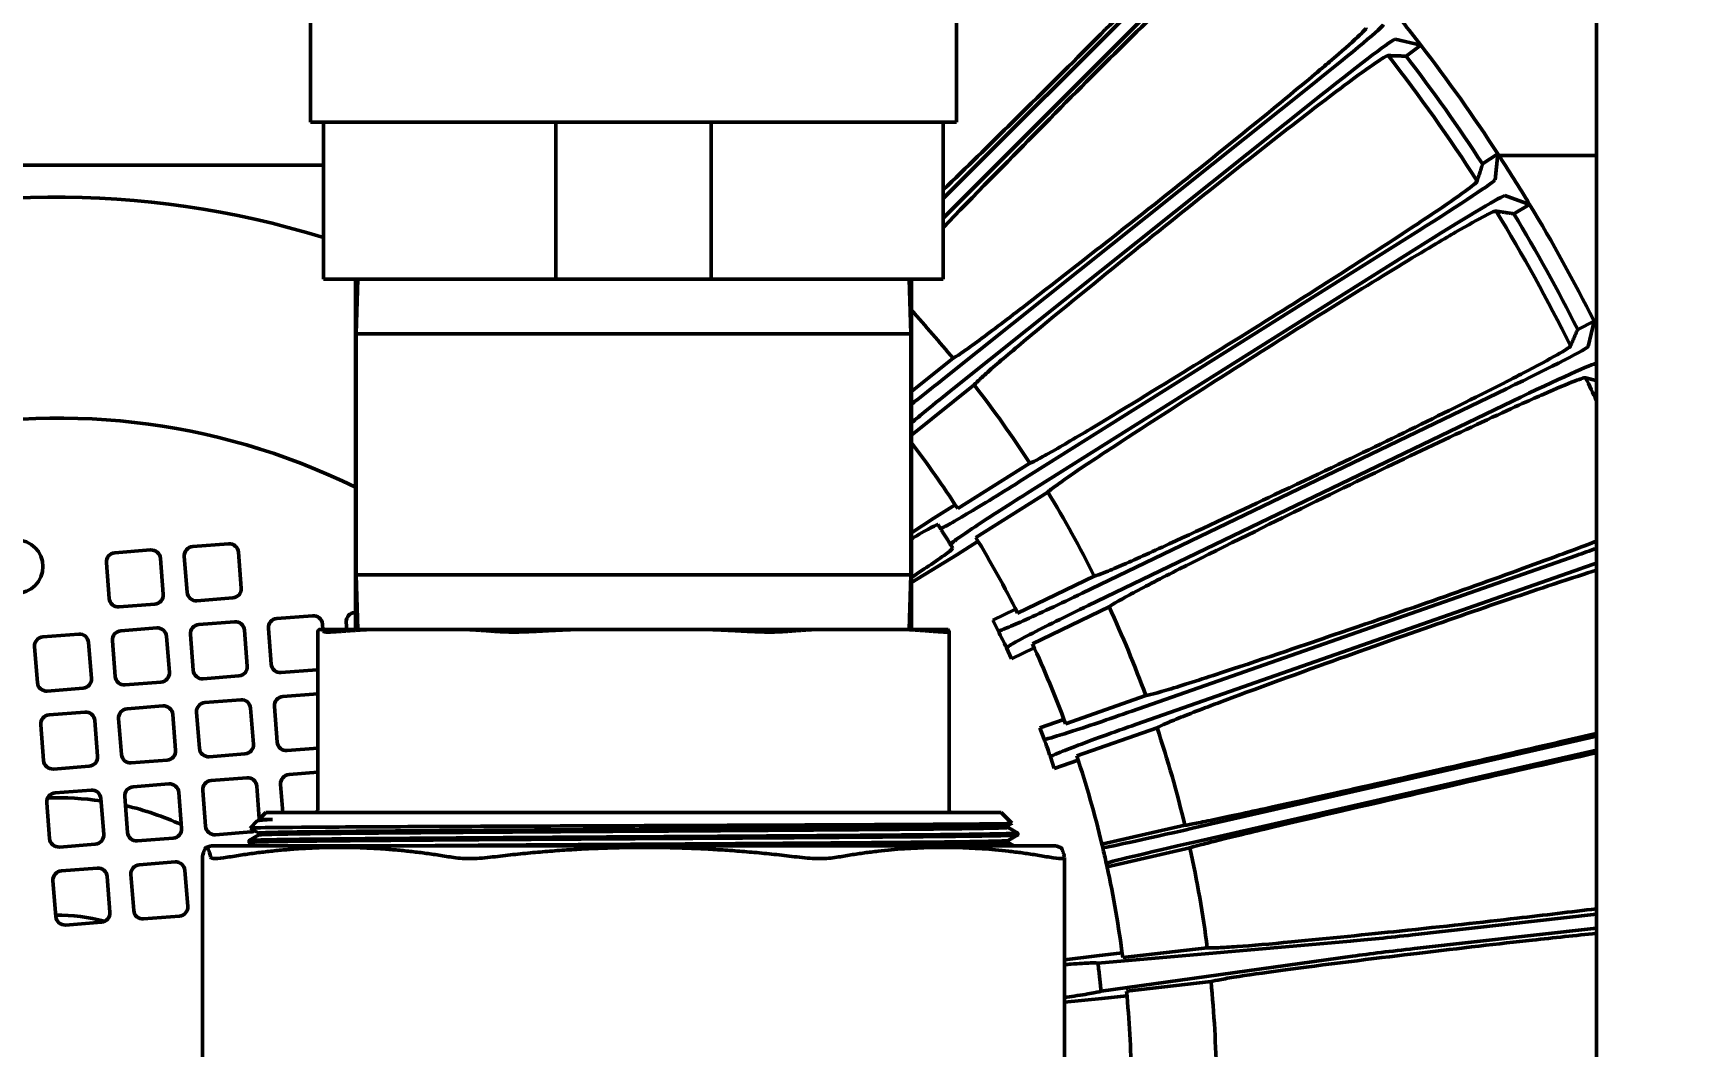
# Model space of a CAD drawing. Header units: inches. Extents: x 11 to 1621, y 11 to 1332.
# Drawn here: x 1087.29 to 1094.4, y 310.09 to 314.42 of the extents above; entities that cross this region are included whole.
import ezdxf

# ---------------------------------------------------------------- set-up
doc = ezdxf.new("R2010")
doc.units = ezdxf.units.IN
doc.header["$LTSCALE"] = 48
doc.header["$MEASUREMENT"] = 0
doc.layers.add('Dimension (ANSI)', color=7, linetype='Continuous', lineweight=25)
doc.layers.add('Visible (ANSI)', color=7, linetype='Continuous', lineweight=50)
doc.styles.add('Dimension Text', font='tahoma.ttf')
doc.dimstyles.new('ELC FT', dxfattribs={"dimscale": 48, "dimtxt": 0.12, "dimasz": 0.098425, "dimexe": 0.05, "dimexo": 0.1, "dimgap": 0.031496, "dimtad": 1, "dimdec": 5, "dimzin": 3, "dimdsep": 46, "dimlunit": 4, "dimtxsty": 'Dimension Text', "dimcen": 0.09, "dimdle": 0.5, "dimclrd": 5, "dimclre": 5, "dimclrt": 256, "dimadec": 1, "dimazin": 3, "dimtfac": 0.833333, "dimtofl": 0, "dimtmove": 0, "dimatfit": 3, "dimfxl": 0, "dimfrac": 2, "dimtolj": 1, "dimtzin": 0, "dimlwd": 25, "dimlwe": 25, "dimarcsym": 0})

# ---------------------------------------------------------------- blocks, each defined once
blk = doc.blocks.new('*D32')
at = {"layer": 'Defpoints', "color": 0, "linetype": 'Continuous', "transparency": 16777216}
for p in [(1009.1438, 460.8893), (1167.9445, 460.8893), (1018.5453, 291.4511)]:
    blk.add_point(p, dxfattribs=at)
at = {"layer": 'Dimension (ANSI)', "color": 5, "linetype": 'Continuous', "lineweight": 25, "transparency": 16777216}
for p, q in [((1163.1445, 460.8893), (1006.7438, 460.8893)), ((1009.1438, 296.1755), (1009.1438, 456.1649)), ((1013.7453, 291.4511), (1006.7438, 291.4511))]:
    blk.add_line(p, q, dxfattribs=at)
at = {"layer": 'Dimension (ANSI)', "color": 5, "linetype": 'Continuous', "transparency": 16777216}
for points in [[(1008.3564, 456.1649), (1009.9312, 456.1649), (1009.1438, 460.8893)], [(1008.3564, 296.1755), (1009.9312, 296.1755), (1009.1438, 291.4511)]]:
    blk.add_solid(points, dxfattribs=at)
at = {"layer": 'Dimension (ANSI)', "linetype": 'Continuous', "lineweight": 25, "transparency": 16777216, "insert": (1003.9957, 376.1702), "char_height": 5.76, "attachment_point": 5, "rotation": 90, "style": 'Dimension Text'}
blk.add_mtext('\\A1;14\'-1 7/16"', dxfattribs=at)
blk = doc.blocks.new('*D51')
at = {"layer": 'Defpoints', "color": 0, "linetype": 'Continuous', "transparency": 16777216}
for p in [(1146.447, 546.4511), (994.5453, 291.4511), (1018.5453, 291.4511)]:
    blk.add_point(p, dxfattribs=at)
at = {"layer": 'Dimension (ANSI)', "color": 5, "linetype": 'Continuous', "lineweight": 25, "transparency": 16777216}
for p, q in [((1141.647, 546.4511), (992.1453, 546.4511)), ((994.5453, 541.7267), (994.5453, 296.1755)), ((1013.7453, 291.4511), (992.1453, 291.4511))]:
    blk.add_line(p, q, dxfattribs=at)
at = {"layer": 'Dimension (ANSI)', "color": 5, "linetype": 'Continuous', "transparency": 16777216}
for points in [[(993.7579, 541.7267), (995.3327, 541.7267), (994.5453, 546.4511)], [(993.7579, 296.1755), (995.3327, 296.1755), (994.5453, 291.4511)]]:
    blk.add_solid(points, dxfattribs=at)
at = {"layer": 'Dimension (ANSI)', "linetype": 'Continuous', "lineweight": 25, "transparency": 16777216, "insert": (990.0336, 418.9511), "char_height": 5.76, "attachment_point": 5, "rotation": 90, "style": 'Dimension Text'}
blk.add_mtext('\\A1;21\'-3"', dxfattribs=at)

msp = doc.modelspace()

# ---------------------------------------------------------------- linework, layer by layer
at = {"layer": 'Visible (ANSI)'}
for p, q in [((1093.976979, 303.316653), (1093.976979, 335.716301)), ((1088.471769, 314.043904), (1088.471769, 317.356355)), ((1091.237189, 314.043904), (1091.237189, 317.356355)), ((1091.181157, 313.717399), (1092.24709, 314.783332)), ((1092.288848, 314.741573), (1091.181157, 313.633883)), ((1093.225126, 314.374227), (1093.116118, 314.399656)), ((1093.225126, 314.374227), (1093.162236, 314.326841)), ((1091.188515, 312.951509), (1092.765024, 314.208733)), ((1092.801844, 314.162562), (1091.225335, 312.905337)), ((1091.237189, 314.043904), (1088.471769, 314.043904)), ((1088.527802, 314.043904), (1088.527802, 313.373521)), ((1089.521979, 313.373521), (1089.521979, 314.043904)), ((1090.186979, 314.043904), (1090.186979, 313.373521)), ((1091.181157, 313.373521), (1091.181157, 314.043904)), ((1093.489457, 313.865667), (1093.554956, 313.909377)), ((1093.542954, 313.798087), (1093.554956, 313.909377)), ((1093.559537, 313.902351), (1093.976979, 313.902351)), ((1088.527802, 313.861077), (1085.451239, 313.861077)), ((1093.691105, 313.692695), (1093.58563, 313.730169)), ((1093.691105, 313.692695), (1093.623305, 313.652648)), ((1091.508005, 312.506951), (1093.215366, 313.579756)), ((1093.246786, 313.529753), (1091.539425, 312.456947)), ((1089.521979, 313.373521), (1088.527802, 313.373521)), ((1088.664479, 313.373521), (1088.664479, 311.873521)), ((1088.674281, 313.373521), (1088.666979, 313.139021)), ((1090.186979, 313.373521), (1089.521979, 313.373521)), ((1091.181157, 313.373521), (1090.186979, 313.373521)), ((1091.034678, 313.373521), (1091.041979, 313.139021)), ((1091.044479, 313.373521), (1091.044479, 311.873521)), ((1093.896833, 313.157737), (1093.966814, 313.193839)), ((1093.942428, 313.084593), (1093.966814, 313.193839)), ((1091.041979, 313.139021), (1088.666979, 313.139021)), ((1088.666979, 313.139021), (1088.666979, 312.108021)), ((1091.041979, 313.139021), (1091.041979, 312.108021)), ((1091.22279, 313.034178), (1091.044479, 312.891981)), ((1091.044479, 312.705774), (1091.313559, 312.920357)), ((1091.775713, 312.029416), (1093.592454, 312.904313)), ((1093.618077, 312.851106), (1091.801336, 311.976209)), ((1091.551321, 312.585263), (1091.242931, 312.391489)), ((1091.140374, 312.350041), (1091.232277, 312.407787)), ((1091.320386, 312.26822), (1091.628776, 312.461995)), ((1091.044479, 312.288162), (1091.140374, 312.350041)), ((1091.15812, 312.322868), (1091.168767, 312.306565)), ((1087.787395, 312.214381), (1087.634325, 312.202334)), ((1087.931779, 312.186253), (1087.943826, 312.033183)), ((1088.121009, 312.240637), (1087.967939, 312.22859)), ((1088.175393, 312.051407), (1088.163347, 312.204477)), ((1091.238544, 312.193803), (1091.044479, 312.075102)), ((1091.211694, 312.238248), (1091.221763, 312.221581)), ((1091.330448, 312.25155), (1091.238544, 312.193803)), ((1091.98827, 311.524911), (1093.891545, 312.190896)), ((1087.598165, 312.159997), (1087.610212, 312.006927)), ((1087.841779, 312.025151), (1087.829733, 312.178221)), ((1093.91105, 312.135154), (1092.007774, 311.469169)), ((1091.041979, 312.108021), (1088.666979, 312.108021)), ((1088.674281, 311.873521), (1088.666979, 312.108021)), ((1091.034678, 311.873521), (1091.041979, 312.108021)), ((1091.827524, 312.102386), (1091.499377, 311.944359)), ((1087.65255, 311.970767), (1087.80562, 311.982814)), ((1087.986164, 311.997023), (1088.139234, 312.00907)), ((1091.562543, 311.813194), (1091.89069, 311.971221)), ((1088.147265, 311.907023), (1087.994195, 311.894976)), ((1088.480879, 311.933279), (1088.327809, 311.921232)), ((1088.625263, 311.905151), (1088.627753, 311.873521)), ((1088.664479, 311.947729), (1088.661423, 311.947488)), ((1091.392824, 311.914655), (1091.490615, 311.961748)), ((1091.392824, 311.914655), (1091.416171, 311.868274)), ((1087.480037, 311.854511), (1087.326967, 311.842464)), ((1087.813651, 311.880767), (1087.660581, 311.86872)), ((1087.868035, 311.691537), (1087.855989, 311.844607)), ((1087.958035, 311.852639), (1087.970082, 311.699569)), ((1088.201649, 311.717793), (1088.189603, 311.870863)), ((1088.291649, 311.878895), (1088.303696, 311.725825)), ((1088.50285, 311.865368), (1088.50285, 311.10149)), ((1088.507246, 311.873521), (1088.523318, 311.873521)), ((1088.525074, 311.873521), (1088.523217, 311.897119)), ((1088.714031, 311.873521), (1088.523318, 311.873521)), ((1088.714031, 311.873521), (1089.151526, 311.873521)), ((1089.588876, 311.873521), (1089.151526, 311.873521)), ((1089.588876, 311.873521), (1090.191515, 311.873521)), ((1090.619308, 311.873521), (1090.191515, 311.873521)), ((1090.619308, 311.873521), (1091.034073, 311.873521)), ((1091.201713, 311.873521), (1091.034073, 311.873521)), ((1091.206109, 311.865368), (1091.206109, 311.10149)), ((1087.290807, 311.800127), (1087.302854, 311.647057)), ((1087.534421, 311.665281), (1087.522374, 311.818351)), ((1087.624421, 311.826383), (1087.636468, 311.673313)), ((1091.451179, 311.795579), (1091.472885, 311.748408)), ((1091.570675, 311.795501), (1091.472885, 311.748408)), ((1088.346034, 311.689665), (1088.499104, 311.701712)), ((1087.345192, 311.610897), (1087.498262, 311.622944)), ((1087.678806, 311.637153), (1087.831876, 311.6492)), ((1088.01242, 311.663409), (1088.16549, 311.675456)), ((1087.839907, 311.547153), (1087.686837, 311.535106)), ((1088.173521, 311.573409), (1088.020451, 311.561362)), ((1088.317905, 311.545281), (1088.329952, 311.392211)), ((1088.50285, 311.599328), (1088.354065, 311.587618)), ((1092.047925, 311.591621), (1091.704148, 311.471328)), ((1087.506293, 311.520897), (1087.353223, 311.50885)), ((1087.560677, 311.331667), (1087.54863, 311.484737)), ((1087.650677, 311.492769), (1087.662724, 311.339699)), ((1087.894291, 311.357923), (1087.882245, 311.510993)), ((1087.984291, 311.519025), (1087.996338, 311.365955)), ((1088.227905, 311.384179), (1088.215859, 311.537249)), ((1091.59494, 311.453741), (1091.697388, 311.489589)), ((1087.317063, 311.466513), (1087.32911, 311.313443)), ((1091.59494, 311.453741), (1091.612947, 311.405037)), ((1091.752231, 311.333915), (1092.096008, 311.454208)), ((1092.248592, 311.023878), (1093.976979, 311.418372)), ((1088.038676, 311.329795), (1088.191746, 311.341842)), ((1088.37229, 311.356051), (1088.50285, 311.366326)), ((1093.976979, 311.357798), (1092.261733, 310.966304)), ((1087.371448, 311.277283), (1087.524518, 311.28933)), ((1087.705062, 311.303539), (1087.858132, 311.315586)), ((1088.50285, 311.263647), (1088.380321, 311.254004)), ((1091.639595, 311.32888), (1091.655883, 311.279575)), ((1091.758332, 311.315423), (1091.655883, 311.279575)), ((1087.866163, 311.213539), (1087.713093, 311.201492)), ((1088.199777, 311.239795), (1088.046707, 311.227748)), ((1088.25308, 311.064309), (1088.242115, 311.203635)), ((1088.344161, 311.211667), (1088.353619, 311.09149)), ((1087.343319, 311.132899), (1087.355366, 310.979829)), ((1087.532549, 311.187283), (1087.379479, 311.175236)), ((1087.586933, 310.998053), (1087.574886, 311.151123)), ((1087.676933, 311.159155), (1087.68898, 311.006085)), ((1087.920547, 311.024309), (1087.908501, 311.177379)), ((1088.010547, 311.185411), (1088.022594, 311.032341)), ((1088.244299, 311.055528), (1088.21351, 311.024739)), ((1088.244628, 311.055769), (1088.250814, 311.059341)), ((1088.280261, 311.09149), (1088.250726, 311.061955)), ((1088.30939, 311.061955), (1088.250726, 311.061955)), ((1088.250726, 311.061955), (1088.250726, 311.05929)), ((1088.280261, 311.09149), (1091.428698, 311.09149)), ((1091.428698, 311.09149), (1091.475167, 311.045021)), ((1087.731318, 310.969925), (1087.884388, 310.981972)), ((1088.064932, 310.996181), (1088.218002, 311.008228)), ((1088.209253, 310.97136), (1088.250814, 310.995357)), ((1088.250726, 311.003201), (1088.213534, 311.024675)), ((1088.250726, 311.003252), (1088.250726, 310.995306)), ((1091.475143, 311.044956), (1091.458143, 311.035141)), ((1091.499705, 310.995154), (1091.458143, 310.971157)), ((1091.458233, 311.035193), (1091.458233, 311.027247)), ((1091.458233, 311.027298), (1091.499706, 311.003352)), ((1091.499792, 311.003252), (1091.499792, 310.995254)), ((1092.215283, 311.036467), (1091.860201, 310.955422)), ((1087.397704, 310.943669), (1087.550774, 310.955716)), ((1088.046354, 310.949302), (1088.025704, 310.941786)), ((1091.662604, 310.949302), (1088.046354, 310.949302)), ((1088.209167, 310.97126), (1088.209167, 310.963262)), ((1088.233258, 310.949302), (1088.209254, 310.963161)), ((1091.458233, 310.971209), (1091.458233, 310.963262)), ((1091.458233, 310.963313), (1091.4825, 310.949302)), ((1091.662604, 310.949302), (1091.683255, 310.941786)), ((1091.86018, 310.955417), (1091.863619, 310.941063)), ((1091.882102, 310.859464), (1092.237185, 310.94051)), ((1087.558805, 310.853669), (1087.405735, 310.841622)), ((1087.892419, 310.879925), (1087.739349, 310.867878)), ((1087.946803, 310.690695), (1087.934757, 310.843765)), ((1088.009259, 310.898937), (1088.009259, 310.004354)), ((1091.6997, 310.898937), (1091.6997, 310.004354)), ((1091.878952, 310.873884), (1091.882082, 310.85946)), ((1087.369575, 310.799284), (1087.381622, 310.646214)), ((1087.613189, 310.664439), (1087.601142, 310.817509)), ((1087.703189, 310.82554), (1087.715236, 310.67247)), ((1087.42396, 310.610055), (1087.57703, 310.622102)), ((1087.757574, 310.636311), (1087.910644, 310.648358)), ((1093.189366, 310.56782), (1093.976979, 310.656563)), ((1093.976979, 310.597134), (1093.197728, 310.509334)), ((1091.6997, 310.461407), (1091.838663, 310.478762)), ((1091.838663, 310.478762), (1091.94652, 310.490915)), ((1091.84286, 310.446594), (1092.923677, 310.540766)), ((1092.310973, 310.512387), (1091.949047, 310.471608)), ((1092.93285, 310.476608), (1091.856265, 310.327608)), ((1091.965348, 310.32694), (1092.327273, 310.36772)), ((1091.859323, 310.295402), (1091.6997, 310.279363)), ((1091.96718, 310.307555), (1091.859323, 310.295402))]:
    msp.add_line(p, q, dxfattribs=at)
msp.add_circle((1087.212447, 312.143462), 0.114173, dxfattribs=at)
for centre, radius, start, end in [((1087.390215, 309.884699), 7.362205, 37.5755962, 39.567261), ((1087.390215, 309.884699), 7.224409, 32.7459005, 37.9683852), ((1087.390215, 309.884699), 7.283465, 33.132437, 37.5818488), ((1087.390215, 309.884699), 7.362205, 33.1386895, 37.5755962), ((1087.390215, 309.884699), 7.362205, 31.1470247, 33.1386895), ((1087.390215, 309.884699), 3.838583, 72.7611425, 284.857357), ((1087.390215, 309.884699), 7.362205, 26.7101181, 31.1470247), ((1087.390215, 309.884699), 7.224409, 26.3173291, 31.5398138), ((1087.390215, 309.884699), 7.283465, 26.7038655, 31.1532773), ((1087.390215, 309.884699), 4.96063, 39.4122066, 42.5528976), ((1087.390215, 309.884699), 7.362205, 26.5335663, 26.7101181), ((1087.390215, 309.884699), 4.96063, 32.9836352, 37.7306505), ((1087.390215, 309.884699), 7.224409, 24.2534361, 25.1112424), ((1087.390215, 309.884699), 2.893701, 63.8732732, 296.1267268), ((1087.390215, 309.884699), 4.596457, 33.0502546, 37.3430738), ((1087.390215, 309.884699), 4.96063, 26.5550637, 31.3020791), ((1087.390215, 309.884699), 4.596457, 26.6216832, 31.2354596), ((1087.637414, 312.163086), 0.03937, 94.5, 184.5), ((1087.790484, 312.175133), 0.03937, 4.5, 94.5), ((1087.971028, 312.189342), 0.03937, 94.5, 184.5), ((1088.124098, 312.201389), 0.03937, 4.5, 94.5), ((1088.136145, 312.048319), 0.03937, 274.5, 4.5), ((1087.649461, 312.010016), 0.03937, 184.5, 274.5), ((1087.802531, 312.022063), 0.03937, 274.5, 4.5), ((1087.983075, 312.036272), 0.03937, 184.5, 274.5), ((1087.390215, 309.884699), 4.96063, 20.1264923, 24.8735077), ((1088.150354, 311.867774), 0.03937, 4.5, 94.5), ((1088.330898, 311.881984), 0.03937, 94.5, 184.5), ((1088.483968, 311.89403), 0.03937, 4.5, 94.5), ((1088.664512, 311.90824), 0.03937, 94.5, 184.5), ((1087.330056, 311.803216), 0.03937, 94.5, 184.5), ((1087.483126, 311.815262), 0.03937, 4.5, 94.5), ((1087.66367, 311.829472), 0.03937, 94.5, 184.5), ((1087.81674, 311.841518), 0.03937, 4.5, 94.5), ((1087.997284, 311.855728), 0.03937, 94.5, 184.5), ((1087.390215, 309.884699), 4.596457, 20.1931118, 24.8068882), ((1087.828787, 311.688448), 0.03937, 274.5, 4.5), ((1088.009331, 311.702658), 0.03937, 184.5, 274.5), ((1088.162401, 311.714704), 0.03937, 274.5, 4.5), ((1088.342945, 311.728914), 0.03937, 184.5, 274.5), ((1088.496015, 311.74096), 0.03937, 274.5, 279.998209), ((1087.342103, 311.650146), 0.03937, 184.5, 274.5), ((1087.495173, 311.662192), 0.03937, 274.5, 4.5), ((1087.675717, 311.676402), 0.03937, 184.5, 274.5), ((1087.842996, 311.507904), 0.03937, 4.5, 94.5), ((1088.02354, 311.522114), 0.03937, 94.5, 184.5), ((1088.17661, 311.53416), 0.03937, 4.5, 94.5), ((1088.357154, 311.54837), 0.03937, 94.5, 184.5), ((1087.356312, 311.469602), 0.03937, 94.5, 184.5), ((1087.509382, 311.481648), 0.03937, 4.5, 94.5), ((1087.689926, 311.495858), 0.03937, 94.5, 184.5), ((1087.390215, 309.884699), 4.96063, 13.4255627, 18.4449363), ((1087.521429, 311.328578), 0.03937, 274.5, 4.5), ((1087.701973, 311.342788), 0.03937, 184.5, 274.5), ((1087.855043, 311.354834), 0.03937, 274.5, 4.5), ((1088.035587, 311.369044), 0.03937, 184.5, 274.5), ((1088.188657, 311.38109), 0.03937, 274.5, 4.5), ((1088.369201, 311.3953), 0.03937, 184.5, 274.5), ((1087.390215, 309.884699), 4.596457, 13.4706021, 18.3783168), ((1087.368359, 311.316532), 0.03937, 184.5, 274.5), ((1087.716182, 311.162243), 0.03937, 94.5, 184.5), ((1087.869252, 311.17429), 0.03937, 4.5, 94.5), ((1088.049796, 311.188499), 0.03937, 94.5, 184.5), ((1088.202866, 311.200546), 0.03937, 4.5, 94.5), ((1088.38341, 311.214755), 0.03937, 94.5, 184.5), ((1087.382568, 311.135987), 0.03937, 94.5, 184.5), ((1087.390215, 309.884699), 1.269685, 81.5996651, 91.9330004), ((1087.535638, 311.148034), 0.03937, 4.5, 94.5), ((1087.390215, 309.884699), 1.269685, 65.3681053, 76.8094477), ((1088.49285, 311.10149), 0.01, 270, 0), ((1091.216109, 311.10149), 0.01, 180, 270), ((1087.394615, 310.982917), 0.03937, 184.5, 274.5), ((1087.547685, 310.994964), 0.03937, 274.5, 4.5), ((1087.728229, 311.009173), 0.03937, 184.5, 274.5), ((1087.881299, 311.02122), 0.03937, 274.5, 4.5), ((1088.061843, 311.035429), 0.03937, 184.5, 274.5), ((1088.214913, 311.047476), 0.03937, 274.5, 298.7287173), ((1087.766424, 309.970566), 4.210573, 13.5268234, 13.6473653), ((1087.390215, 309.884699), 4.96063, 7.2693495, 12.288723), ((1087.408824, 310.802373), 0.03937, 94.5, 184.5), ((1087.561894, 310.81442), 0.03937, 4.5, 94.5), ((1087.742438, 310.828629), 0.03937, 94.5, 184.5), ((1087.895508, 310.840676), 0.03937, 4.5, 94.5), ((1087.766424, 309.970566), 4.210573, 12.0669141, 12.1874623), ((1087.390215, 309.884699), 4.596457, 7.3359689, 12.2436835), ((1087.390215, 309.884699), 0.767717, 74.8568394, 90.6774463), ((1087.420871, 310.649303), 0.03937, 184.5, 274.5), ((1087.573941, 310.66135), 0.03937, 274.5, 4.5), ((1087.754485, 310.675559), 0.03937, 184.5, 274.5), ((1087.907555, 310.687606), 0.03937, 274.5, 4.5), ((1087.390215, 309.884699), 4.96063, 0.840778, 5.5877934), ((1087.390215, 309.884699), 4.596457, 0.9073975, 5.5211739)]:
    msp.add_arc(centre, radius, start, end, dxfattribs=at)
for centre, major_axis, ratio, start_param, end_param in [((1092.758229, 314.217147), (0.307803, 0.245463), 0.02747098, 4.7125556, 6.26149787), ((1092.808536, 314.154065), (-0.307801, -0.245465), 0.02747098, 3.16328009, 4.71222235), ((1093.209557, 313.588879), (0.333351, 0.209456), 0.02747098, 4.7125556, 6.26149787), ((1093.252484, 313.520561), (-0.333349, -0.209459), 0.02747098, 3.16328009, 4.71222235), ((1093.587703, 312.914028), (0.354707, 0.170816), 0.02747098, 4.7125556, 6.26149787), ((1093.622711, 312.841333), (-0.354705, -0.170819), 0.02747098, 3.17969982, 4.71222235), ((1093.887911, 312.201082), (0.371602, 0.130027), 0.02747098, 4.7125556, 4.94480878), ((1093.91456, 312.124925), (-0.3716, -0.130031), 0.02747098, 4.53401011, 4.71222235), ((1088.918719, 310.620787), (1.220939, -2.535306), 0.99207561, 1.55645938, 1.58513331), ((1088.991523, 310.445021), (0.929398, -2.656066), 0.9920756, 1.55645939, 1.58513332), ((1092.247457, 311.028667), (0.383837, 0.087608), 0.01249982, 3.14172815, 4.71249438), ((1087.971049, 310.01727), (0.892558, -3.91055), 0.99739926, 1.56220792, 1.57938473), ((1092.262788, 310.961497), (-0.383837, -0.087609), 0.01249982, 4.71228362, 6.2830498), ((1093.187835, 310.578532), (-0.3914, -0.044091), 0.02746031, 0.8268731, 1.57161569), ((1093.19926, 310.498622), (0.3914, 0.044091), 0.02746031, 1.57161569, 2.31635828)]:
    msp.add_ellipse(centre, major_axis=major_axis, ratio=ratio, start_param=start_param, end_param=end_param, dxfattribs=at)
for points, knots in [([(1092.444595, 315.04661), (1092.446327, 315.044175), (1092.435366, 315.02903), (1092.389266, 314.974995), (1092.353639, 314.935601), (1092.275531, 314.852158), (1092.217166, 314.790354), (1092.02462, 314.592181), (1091.920339, 314.486282), (1091.713085, 314.278025), (1091.598947, 314.164419), (1091.383254, 313.95209), (1091.277986, 313.848776), (1091.181218, 313.754823)], [-17.29365989, -17.29365989, -17.29365989, -17.29365989, -13.61384146, -13.61384146, -9.87956884, -9.87956884, -7.48683973, -7.48683973, -5.3151309, -5.3151309, -3.17070036, -3.17070036, -2.02854002, -2.02854002, -2.02854002, -2.02854002]), ([(1091.181157, 313.593823), (1091.181276, 313.593947), (1091.181395, 313.59407), (1091.302752, 313.720155), (1091.468646, 313.889061), (1091.698814, 314.122555), (1091.811202, 314.235253), (1092.016653, 314.439352), (1092.120317, 314.541258), (1092.31022, 314.725358), (1092.369216, 314.780934), (1092.449392, 314.855644), (1092.485518, 314.88815), (1092.53562, 314.930621), (1092.549779, 314.940748), (1092.552127, 314.939079)], [-3.56303916, -3.56303916, -3.56303916, -3.56303916, -3.56268719, -3.56268719, -3.20398065, -3.20398065, -2.67853389, -2.67853389, -2.14711855, -2.14711855, -1.57767746, -1.57767746, -0.78819126, -0.78819126, 0, 0, 0, 0]), ([(1092.990765, 314.448242), (1092.992213, 314.445628), (1092.979625, 314.431806), (1092.927765, 314.383272), (1092.887952, 314.348115), (1092.800992, 314.273942), (1092.736074, 314.219061), (1092.522551, 314.043692), (1092.407069, 313.950135), (1092.1778, 313.766392), (1092.05166, 313.66628), (1091.846927, 313.505627), (1091.675139, 313.370923), (1091.459218, 313.204703), (1091.390267, 313.152339), (1091.307832, 313.091602), (1091.284639, 313.074933), (1091.245875, 313.048097), (1091.231795, 313.039088), (1091.22279, 313.034178)], [-35.83629905, -35.83629905, -35.83629905, -35.83629905, -27.38481256, -27.38481256, -18.80826044, -18.80826044, -13.31284861, -13.31284861, -8.32505691, -8.32505691, -3.39991561, -3.39991561, -1.8347853, -1.8347853, -0.95432856, -0.95432856, -0.49894011, -0.49894011, 0, 0, 0, 0]), ([(1091.313559, 312.920357), (1091.319837, 312.927465), (1091.330503, 312.938028), (1091.361111, 312.966241), (1091.379895, 312.982942), (1091.447645, 313.041712), (1091.505641, 313.090517), (1091.707585, 313.257973), (1091.891348, 313.407243), (1092.146211, 313.613498), (1092.270511, 313.712904), (1092.497522, 313.892717), (1092.611944, 313.982375), (1092.821266, 314.144056), (1092.886113, 314.192676), (1092.974151, 314.25794), (1093.013688, 314.286196), (1093.068231, 314.322791), (1093.083434, 314.331269), (1093.085581, 314.329347)], [-3.93772258, -3.93772258, -3.93772258, -3.93772258, -3.83567723, -3.83567723, -3.7422453, -3.7422453, -3.56268719, -3.56268719, -3.20398065, -3.20398065, -2.67853389, -2.67853389, -2.14711855, -2.14711855, -1.57767746, -1.57767746, -0.78819126, -0.78819126, 0, 0, 0, 0]), ([(1093.466505, 313.792485), (1093.467651, 313.789725), (1093.453595, 313.777399), (1093.396627, 313.734977), (1093.353127, 313.704499), (1093.258409, 313.640529), (1093.187755, 313.593261), (1092.955939, 313.442902), (1092.830708, 313.362863), (1092.582308, 313.205946), (1092.445752, 313.120586), (1092.163434, 312.946274), (1091.990255, 312.839774), (1091.778918, 312.712474), (1091.712614, 312.673181), (1091.633482, 312.627866), (1091.611166, 312.615446), (1091.573862, 312.59555), (1091.56019, 312.588877), (1091.551321, 312.585263)], [-17.29365989, -17.29365989, -17.29365989, -17.29365989, -13.61384146, -13.61384146, -9.87956884, -9.87956884, -7.48683973, -7.48683973, -5.3151309, -5.3151309, -3.17070036, -3.17070036, -1.71223176, -1.71223176, -0.89223943, -0.89223943, -0.46586973, -0.46586973, 0, 0, 0, 0]), ([(1091.628776, 312.461995), (1091.63581, 312.468355), (1091.647592, 312.477657), (1091.681166, 312.502266), (1091.701702, 312.516759), (1091.775607, 312.567574), (1091.838702, 312.609578), (1092.058126, 312.753371), (1092.257445, 312.881127), (1092.5338, 313.057549), (1092.668448, 313.142414), (1092.914164, 313.295678), (1093.037905, 313.371961), (1093.264013, 313.509189), (1093.333897, 313.550243), (1093.428688, 313.605239), (1093.47114, 313.628891), (1093.529437, 313.659149), (1093.545495, 313.665871), (1093.547412, 313.663722)], [-3.93772258, -3.93772258, -3.93772258, -3.93772258, -3.83567723, -3.83567723, -3.7422453, -3.7422453, -3.56268719, -3.56268719, -3.20398065, -3.20398065, -2.67853389, -2.67853389, -2.14711855, -2.14711855, -1.57767746, -1.57767746, -0.78819126, -0.78819126, 0, 0, 0, 0]), ([(1093.865832, 313.087585), (1093.866662, 313.084714), (1093.851314, 313.074039), (1093.789954, 313.038262), (1093.743316, 313.012847), (1093.642031, 312.959884), (1093.566529, 312.920824), (1093.319336, 312.797365), (1093.185931, 312.731851), (1092.921523, 312.603732), (1092.776269, 312.534199), (1092.476209, 312.392592), (1092.292194, 312.306152), (1092.067933, 312.203315), (1091.997647, 312.171692), (1091.913938, 312.135522), (1091.890372, 312.125679), (1091.851075, 312.110085), (1091.836742, 312.104984), (1091.827524, 312.102386)], [-17.29365989, -17.29365989, -17.29365989, -17.29365989, -13.61384146, -13.61384146, -9.87956884, -9.87956884, -7.48683973, -7.48683973, -5.3151309, -5.3151309, -3.17070036, -3.17070036, -1.71223176, -1.71223176, -0.89223943, -0.89223943, -0.46586973, -0.46586973, 0, 0, 0, 0]), ([(1091.04448, 312.838234), (1091.052335, 312.844315), (1091.060366, 312.850551), (1091.106708, 312.886638), (1091.147495, 312.918796), (1091.188515, 312.951509)], [1.089642336, 1.089642336, 1.089642336, 1.089642336, 1.175433146, 1.175433146, 1.575233683, 1.575233683, 1.575233683, 1.575233683]), ([(1091.225335, 312.905337), (1091.184315, 312.872625), (1091.143887, 312.840017), (1091.084355, 312.791405), (1091.063569, 312.774291), (1091.04448, 312.758428)], [0.000000001, 0.000000001, 0.000000001, 0.000000001, 0.3997919, 0.3997919, 0.635404793, 0.635404793, 0.635404793, 0.635404793]), ([(1091.89069, 311.971221), (1091.898371, 311.976738), (1091.911073, 311.984635), (1091.947035, 312.005247), (1091.968966, 312.0173), (1092.047731, 312.059337), (1092.114821, 312.093861), (1092.348853, 312.212145), (1092.561851, 312.317092), (1092.856704, 312.4617), (1093.000008, 312.530955), (1093.261339, 312.655744), (1093.392843, 312.717694), (1093.632894, 312.828742), (1093.706935, 312.861714), (1093.807287, 312.905751), (1093.852121, 312.924501), (1093.91344, 312.948042), (1093.930148, 312.952924), (1093.931813, 312.950573)], [-3.93872226, -3.93872226, -3.93872226, -3.93872226, -3.83679896, -3.83679896, -3.74346805, -3.74346805, -3.56413938, -3.56413938, -3.20398065, -3.20398065, -2.67853389, -2.67853389, -2.14711855, -2.14711855, -1.57767746, -1.57767746, -0.78819126, -0.78819126, 0, 0, 0, 0]), ([(1091.168767, 312.306565), (1091.169152, 312.305975), (1091.171659, 312.30672), (1091.181106, 312.310977), (1091.18827, 312.314635), (1091.215044, 312.32914), (1091.23981, 312.343331), (1091.301608, 312.379835), (1091.338161, 312.401872), (1091.41945, 312.451647), (1091.463581, 312.479037), (1091.508005, 312.506951)], [0, 0, 0, 0, 0.19549809, 0.19549809, 0.40230456, 0.40230456, 0.78720508, 0.78720508, 1.17543315, 1.17543315, 1.57523368, 1.57523368, 1.57523368, 1.57523368]), ([(1091.539425, 312.456947), (1091.495, 312.429033), (1091.451175, 312.401156), (1091.37106, 312.349515), (1091.335345, 312.326143), (1091.275643, 312.286303), (1091.252112, 312.270147), (1091.227426, 312.252318), (1091.221022, 312.247451), (1091.213088, 312.240786), (1091.21133, 312.238851), (1091.211694, 312.238248)], [0, 0, 0, 0, 0.3997919, 0.3997919, 0.78801149, 0.78801149, 1.17290367, 1.17290367, 1.37970565, 1.37970565, 1.57519948, 1.57519948, 1.57519948, 1.57519948]), ([(1091.15812, 312.322868), (1091.157328, 312.32408), (1091.147499, 312.319802), (1091.111747, 312.300964), (1091.086771, 312.286964), (1091.052071, 312.266805), (1091.048312, 312.264614), (1091.04448, 312.262373)], [-1.575912697, -1.575912697, -1.575912697, -1.575912697, -1.174449533, -1.174449533, -0.787957229, -0.787957229, -0.742081277, -0.742081277, -0.742081277, -0.742081277]), ([(1091.211694, 312.238248), (1091.211313, 312.238873), (1091.210971, 312.239435), (1091.210618, 312.240013), (1091.210186, 312.240723), (1091.209738, 312.241457), (1091.209289, 312.242192), (1091.208408, 312.243634), (1091.207523, 312.24508), (1091.206624, 312.246544), (1091.205745, 312.247978), (1091.204853, 312.24943), (1091.203952, 312.250892), (1091.203066, 312.25233), (1091.202173, 312.253778), (1091.201272, 312.255235), (1091.199502, 312.258098), (1091.197703, 312.260995), (1091.195888, 312.263907), (1091.194096, 312.266782), (1091.192287, 312.269672), (1091.190473, 312.272559), (1091.18866, 312.275446), (1091.186841, 312.278329), (1091.185027, 312.281192), (1091.183192, 312.28409), (1091.181362, 312.286968), (1091.17955, 312.289805), (1091.178629, 312.291249), (1091.177712, 312.292682), (1091.1768, 312.294104), (1091.175874, 312.29555), (1091.174953, 312.296984), (1091.174042, 312.298398), (1091.173113, 312.299843), (1091.172194, 312.301268), (1091.171277, 312.302687), (1091.170809, 312.303411), (1091.170343, 312.304133), (1091.169891, 312.30483), (1091.169523, 312.305399), (1091.169165, 312.305952), (1091.168767, 312.306565)], [4.6745427272, 4.6745427272, 4.6745427272, 4.6745427272, 4.6766032832, 4.6766032832, 4.6766032832, 4.6791315119, 4.6791315119, 4.6791315119, 4.6840938396, 4.6840938396, 4.6840938396, 4.6889526217, 4.6889526217, 4.6889526217, 4.6937303859, 4.6937303859, 4.6937303859, 4.7031180043, 4.7031180043, 4.7031180043, 4.7123889469, 4.7123889469, 4.7123889469, 4.7216598922, 4.7216598922, 4.7216598922, 4.7310475188, 4.7310475188, 4.7310475188, 4.7358252897, 4.7358252897, 4.7358252897, 4.7406840803, 4.7406840803, 4.7406840803, 4.7456464188, 4.7456464188, 4.7456464188, 4.7481746539, 4.7481746539, 4.7481746539, 4.7502352155, 4.7502352155, 4.7502352155, 4.7502352155]), ([(1091.044479, 312.096671), (1091.07563, 312.117101), (1091.104017, 312.135977), (1091.158262, 312.172741), (1091.181749, 312.189192), (1091.206252, 312.207317), (1091.212576, 312.212255), (1091.220398, 312.219016), (1091.222126, 312.22098), (1091.221763, 312.221581)], [-1.10675335, -1.10675335, -1.10675335, -1.10675335, -0.78796298, -0.78796298, -0.40143527, -0.40143527, -0.19502231, -0.19502231, 0, 0, 0, 0]), ([(1093.976978, 312.252178), (1093.932856, 312.235162), (1093.855853, 312.205893), (1093.60817, 312.1152), (1093.468268, 312.065034), (1093.191179, 311.967326), (1093.039052, 311.914493), (1092.792748, 311.830474), (1092.58611, 311.760067), (1092.327407, 311.674489), (1092.245031, 311.647837), (1092.147162, 311.617735), (1092.119765, 311.609661), (1092.074313, 311.597134), (1092.058047, 311.59328), (1092.047925, 311.591621)], [-18.33236331, -18.33236331, -18.33236331, -18.33236331, -13.31284861, -13.31284861, -8.32505691, -8.32505691, -3.39991561, -3.39991561, -1.8347853, -1.8347853, -0.95432856, -0.95432856, -0.49894011, -0.49894011, 0, 0, 0, 0]), ([(1092.096008, 311.454208), (1092.10428, 311.458842), (1092.117832, 311.465288), (1092.156024, 311.481802), (1092.179258, 311.491357), (1092.262559, 311.524431), (1092.333362, 311.551322), (1092.579261, 311.642678), (1092.802125, 311.722919), (1093.110876, 311.833448), (1093.261036, 311.886224), (1093.534701, 311.98097), (1093.672313, 312.027805), (1093.872786, 312.094482), (1093.932488, 312.113881), (1093.976936, 312.12809)], [-3.9379783, -3.9379783, -3.9379783, -3.9379783, -3.83593249, -3.83593249, -3.74251215, -3.74251215, -3.5630138, -3.5630138, -3.20406926, -3.20406926, -2.67855587, -2.67855587, -2.14710518, -2.14710518, -1.79913925, -1.79913925, -1.79913925, -1.79913925]), ([(1091.416171, 311.868274), (1091.416488, 311.867644), (1091.419062, 311.868104), (1091.428927, 311.871276), (1091.436455, 311.874109), (1091.464685, 311.885525), (1091.490884, 311.896854), (1091.55638, 311.926209), (1091.595171, 311.944015), (1091.681522, 311.984376), (1091.728442, 312.006652), (1091.775713, 312.029416)], [0, 0, 0, 0, 0.19549809, 0.19549809, 0.40230456, 0.40230456, 0.78720508, 0.78720508, 1.17543315, 1.17543315, 1.57523368, 1.57523368, 1.57523368, 1.57523368]), ([(1091.801336, 311.976209), (1091.754065, 311.953445), (1091.707395, 311.93065), (1091.622001, 311.888303), (1091.583893, 311.869077), (1091.520107, 311.836172), (1091.494914, 311.822752), (1091.468388, 311.8078), (1091.461479, 311.80368), (1091.452849, 311.797945), (1091.450885, 311.796219), (1091.451179, 311.795579)], [0, 0, 0, 0, 0.39979191, 0.39979191, 0.78801151, 0.78801151, 1.17290368, 1.17290368, 1.37970566, 1.37970566, 1.57519948, 1.57519948, 1.57519948, 1.57519948]), ([(1088.596522, 311.865697), (1088.575232, 311.86401), (1088.558111, 311.863175), (1088.53531, 311.863175), (1088.528479, 311.86401), (1088.527635, 311.865697)], [0.744006464, 0.744006464, 0.744006464, 0.744006464, 0.95735867, 0.95735867, 1.170710875, 1.170710875, 1.170710875, 1.170710875]), ([(1089.427009, 311.865697), (1089.397624, 311.86401), (1089.368144, 311.863175), (1089.315856, 311.863175), (1089.290409, 311.86401), (1089.269036, 311.865697)], [0.744006464, 0.744006464, 0.744006464, 0.744006464, 0.95735867, 0.95735867, 1.170710875, 1.170710875, 1.170710875, 1.170710875]), ([(1090.507903, 311.865697), (1090.487636, 311.86401), (1090.463067, 311.863175), (1090.411921, 311.863175), (1090.382764, 311.86401), (1090.353382, 311.865697)], [0.744006464, 0.744006464, 0.744006464, 0.744006464, 0.95735867, 0.95735867, 1.170710875, 1.170710875, 1.170710875, 1.170710875]), ([(1091.20603, 311.865697), (1091.206753, 311.86401), (1091.201487, 311.863175), (1091.181444, 311.863175), (1091.165657, 311.86401), (1091.145477, 311.865697)], [0.744006464, 0.744006464, 0.744006464, 0.744006464, 0.95735867, 0.95735867, 1.170710875, 1.170710875, 1.170710875, 1.170710875]), ([(1091.612947, 311.405037), (1091.613191, 311.404376), (1091.6158, 311.404545), (1091.625958, 311.406592), (1091.633757, 311.408565), (1091.663087, 311.416748), (1091.69039, 311.425073), (1091.758761, 311.44691), (1091.799302, 311.460261), (1091.889628, 311.4907), (1091.938748, 311.507582), (1091.98827, 311.524911)], [0, 0, 0, 0, 0.19549809, 0.19549809, 0.40230456, 0.40230456, 0.78720508, 0.78720508, 1.17543315, 1.17543315, 1.57523368, 1.57523368, 1.57523368, 1.57523368]), ([(1092.007774, 311.469169), (1091.958253, 311.451841), (1091.909323, 311.434415), (1091.819725, 311.401895), (1091.779704, 311.387057), (1091.712635, 311.361501), (1091.686098, 311.350986), (1091.658064, 311.339097), (1091.650738, 311.335777), (1091.641519, 311.331044), (1091.639374, 311.329549), (1091.639595, 311.32888)], [0, 0, 0, 0, 0.39979191, 0.39979191, 0.78801151, 0.78801151, 1.17290368, 1.17290368, 1.37970566, 1.37970566, 1.57519948, 1.57519948, 1.57519948, 1.57519948]), ([(1093.976979, 311.429787), (1093.968332, 311.427749), (1093.959444, 311.425657), (1093.822395, 311.393428), (1093.677641, 311.359853), (1093.391253, 311.294153), (1093.234121, 311.258463), (1092.980084, 311.201435), (1092.763795, 311.152915), (1092.497493, 311.094336), (1092.414145, 311.076264), (1092.315201, 311.055492), (1092.287486, 311.049829), (1092.241585, 311.040835), (1092.22527, 311.037919), (1092.215283, 311.036467)], [-13.82471668, -13.82471668, -13.82471668, -13.82471668, -13.46339851, -13.46339851, -8.40262824, -8.40262824, -3.40445963, -3.40445963, -1.82105941, -1.82105941, -0.95018295, -0.95018295, -0.49761411, -0.49761411, 0, 0, 0, 0]), ([(1092.237185, 310.94051), (1092.245904, 310.943249), (1092.25983, 310.947162), (1092.298484, 310.957342), (1092.321819, 310.963283), (1092.404852, 310.983927), (1092.474978, 311.000852), (1092.733298, 311.06227), (1092.979604, 311.11953), (1093.299398, 311.193592), (1093.454279, 311.229034), (1093.727826, 311.291006), (1093.859456, 311.320519), (1093.97698, 311.346513)], [-3.96157281, -3.96157281, -3.96157281, -3.96157281, -3.86109188, -3.86109188, -3.76930476, -3.76930476, -3.59395213, -3.59395213, -3.21326805, -3.21326805, -2.67349032, -2.67349032, -2.17009672, -2.17009672, -2.17009672, -2.17009672]), ([(1088.30939, 311.061955), (1088.272436, 311.059962), (1088.250993, 311.058016), (1088.244925, 311.05595), (1088.244511, 311.05574), (1088.244299, 311.055528)], [0, 0, 0, 0, 0.99636324, 0.99636324, 1.10889153, 1.10889153, 1.10889153, 1.10889153]), ([(1088.213534, 311.024667), (1088.212851, 311.025065), (1088.222142, 311.025462), (1088.280575, 311.02671), (1088.360013, 311.027576), (1088.59244, 311.029291), (1088.744419, 311.03008), (1089.097182, 311.031765), (1089.293643, 311.032632), (1089.711068, 311.034347), (1089.928512, 311.035136), (1090.348422, 311.03682), (1090.547136, 311.037687), (1090.905909, 311.039403), (1091.062134, 311.040191), (1091.302439, 311.041856), (1091.386888, 311.042704), (1091.461685, 311.044047), (1091.475648, 311.044529), (1091.475168, 311.045012)], [2.75039332, 2.75039332, 2.75039332, 2.75039332, 3.54985167, 3.54985167, 5.16872968, 5.16872968, 6.8128253, 6.8128253, 8.42598832, 8.42598832, 10.06241876, 10.06241876, 11.66993197, 11.66993197, 13.29866595, 13.29866595, 14.86589802, 14.86589802, 15.81851106, 15.81851106, 15.81851106, 15.81851106]), ([(1088.115884, 310.899668), (1088.093945, 310.895927), (1088.076198, 310.894053), (1088.05258, 310.894053), (1088.045528, 310.895927), (1088.044669, 310.899668)], [0.76097031, 0.76097031, 0.76097031, 0.76097031, 0.981963958, 0.981963958, 1.202957606, 1.202957606, 1.202957606, 1.202957606]), ([(1089.240873, 310.899668), (1089.210602, 310.895927), (1089.180072, 310.894053), (1089.125911, 310.894053), (1089.099572, 310.895927), (1089.077561, 310.899668)], [0.76097031, 0.76097031, 0.76097031, 0.76097031, 0.981963958, 0.981963958, 1.202957606, 1.202957606, 1.202957606, 1.202957606]), ([(1090.725305, 310.899668), (1090.704434, 310.895927), (1090.679005, 310.894053), (1090.626028, 310.894053), (1090.595831, 310.895927), (1090.565562, 310.899668)], [0.76097031, 0.76097031, 0.76097031, 0.76097031, 0.981963958, 0.981963958, 1.202957606, 1.202957606, 1.202957606, 1.202957606]), ([(1091.699619, 310.899668), (1091.700374, 310.895927), (1091.694942, 310.894053), (1091.674182, 310.894053), (1091.657816, 310.895927), (1091.63702, 310.899668)], [0.76097031, 0.76097031, 0.76097031, 0.76097031, 0.981963958, 0.981963958, 1.202957606, 1.202957606, 1.202957606, 1.202957606]), ([(1093.976979, 310.679453), (1093.868815, 310.666073), (1093.752784, 310.652275), (1093.487367, 310.62183), (1093.325865, 310.604131), (1093.008267, 310.570965), (1092.820984, 310.551718), (1092.580398, 310.529061), (1092.500795, 310.522125), (1092.406506, 310.515312), (1092.380109, 310.513725), (1092.336408, 310.511879), (1092.320739, 310.511782), (1092.310973, 310.512387)], [-6.85843551, -6.85843551, -6.85843551, -6.85843551, -5.23543249, -5.23543249, -3.12242731, -3.12242731, -1.7493681, -1.7493681, -0.91120636, -0.91120636, -0.47600784, -0.47600784, 0, 0, 0, 0]), ([(1092.327273, 310.36772), (1092.33637, 310.370398), (1092.351021, 310.373667), (1092.391948, 310.381271), (1092.416738, 310.385419), (1092.505372, 310.399135), (1092.580444, 310.409604), (1092.840527, 310.443952), (1093.07554, 310.472575), (1093.401073, 310.511621), (1093.559208, 310.529659), (1093.795494, 310.555492), (1093.888582, 310.565352), (1093.97698, 310.574371)], [-3.93772258, -3.93772258, -3.93772258, -3.93772258, -3.83567723, -3.83567723, -3.7422453, -3.7422453, -3.56268719, -3.56268719, -3.20398065, -3.20398065, -2.67853389, -2.67853389, -2.33653521, -2.33653521, -2.33653521, -2.33653521]), ([(1091.84286, 310.446594), (1091.842609, 310.448023), (1091.831838, 310.448427), (1091.791351, 310.446954), (1091.762729, 310.445171), (1091.718225, 310.441712), (1091.709138, 310.440979), (1091.6997, 310.440194)], [-1.575665572, -1.575665572, -1.575665572, -1.575665572, -1.174296024, -1.174296024, -0.787829221, -0.787829221, -0.693899919, -0.693899919, -0.693899919, -0.693899919]), ([(1091.856265, 310.327608), (1091.853484, 310.358019), (1091.852324, 310.368216), (1091.848019, 310.406433), (1091.846116, 310.422279), (1091.84286, 310.446594)], [-0.370617272, -0.370617272, -0.370617272, -0.370617272, -0.186945224, -0.186945224, -0.000001, -0.000001, -0.000001, -0.000001]), ([(1091.6997, 310.299886), (1091.714314, 310.301928), (1091.728173, 310.303915), (1091.77685, 310.311101), (1091.805334, 310.31575), (1091.845296, 310.323323), (1091.855906, 310.326119), (1091.856265, 310.327608)], [-0.924320041, -0.924320041, -0.924320041, -0.924320041, -0.783568139, -0.783568139, -0.396973831, -0.396973831, 0, 0, 0, 0])]:
    msp.add_open_spline(points, degree=3, knots=knots, dxfattribs=at)
for points, degree in [([(1093.085581, 314.329347), (1093.123819, 314.328151), (1093.162236, 314.326841)], 2), ([(1093.489457, 313.865667), (1093.478005, 313.828972), (1093.466505, 313.792485)], 2), ([(1093.547412, 313.663722), (1093.585276, 313.658251), (1093.623305, 313.652648)], 2), ([(1093.896833, 313.157737), (1093.881344, 313.122556), (1093.865832, 313.087585)], 2), ([(1093.931813, 312.950573), (1093.954369, 312.944677), (1093.976979, 312.938725)], 2), ([(1088.502929, 311.865697), (1088.50288, 311.865584), (1088.502859, 311.865475), (1088.502864, 311.86537)], 3), ([(1088.00934, 310.899668), (1088.009289, 310.899417), (1088.009266, 310.899175), (1088.009271, 310.898941)], 3)]:
    msp.add_open_spline(points, degree=degree, dxfattribs=at)
for points, weights in [([(1088.502929, 311.865697), (1088.505122, 311.870437), (1088.507246, 311.873521)], [2.65286809805, 2.67899019606, 2.69626154039]), ([(1088.523318, 311.873521), (1088.525442, 311.870437), (1088.527635, 311.865697)], [2.69626154039, 2.67899019606, 2.65286809805]), ([(1088.596522, 311.865697), (1088.656211, 311.870437), (1088.714031, 311.873521)], [2.65286809805, 2.67899019606, 2.69626154039]), ([(1089.151526, 311.873521), (1089.209347, 311.870437), (1089.269036, 311.865697)], [2.69626154039, 2.67899019606, 2.65286809805]), ([(1089.427009, 311.865697), (1089.50923, 311.870437), (1089.588876, 311.873521)], [2.65286809805, 2.67899019606, 2.69626154039]), ([(1090.191515, 311.873521), (1090.271161, 311.870437), (1090.353382, 311.865697)], [2.69626154039, 2.67899019606, 2.65286809805]), ([(1090.507903, 311.865697), (1090.564491, 311.870437), (1090.619308, 311.873521)], [2.65286809805, 2.67899019606, 2.69626154039]), ([(1091.034073, 311.873521), (1091.08889, 311.870437), (1091.145477, 311.865697)], [2.69626154039, 2.67899019606, 2.65286809805]), ([(1091.20603, 311.865697), (1091.203837, 311.870437), (1091.201713, 311.873521)], [2.65286809805, 2.67899019606, 2.69626154039]), ([(1088.00934, 310.899668), (1088.027004, 310.981843), (1088.044669, 310.899668)], [1.74107767214, 1.85190476301, 1.74107767214]), ([(1088.115884, 310.899668), (1088.596723, 310.981843), (1089.077561, 310.899668)], [1.74107767214, 1.85190476301, 1.74107767214]), ([(1089.240873, 310.899668), (1089.903218, 310.981843), (1090.565562, 310.899668)], [1.74107767214, 1.85190476301, 1.74107767214]), ([(1090.725305, 310.899668), (1091.181163, 310.981843), (1091.63702, 310.899668)], [1.74107767214, 1.85190476301, 1.74107767214]), ([(1091.699619, 310.899668), (1091.691186, 310.938899), (1091.683255, 310.941786)], [1.74107767214, 1.79228461014, 1.79617188146])]:
    msp.add_rational_spline(points, weights, degree=2, dxfattribs=at)
for points, weights, knots in [([(1088.30939, 311.061955), (1088.256552, 311.060684), (1088.251296, 311.059498), (1088.25095, 311.059419), (1088.250814, 311.059341)], [0.967230540471, 0.9761301892, 1, 0.998394490053, 0.996856705969], [0.02611883045, 0.02611883045, 0.02611883045, 0.02734375, 0.02734375, 0.02742613945, 0.02742613945, 0.02742613945]), ([(1088.209254, 310.963161), (1088.208941, 310.963342), (1088.209752, 310.963521), (1088.227921, 310.96752), (1088.722498, 310.971519), (1089.217075, 310.975518), (1089.898344, 310.979517), (1090.579612, 310.983516), (1091.048494, 310.987515), (1091.499792, 310.991364), (1091.499792, 310.995254)], [0.993024088572, 0.996335646433, 1, 0.923879532511, 1, 0.923879532511, 1, 0.923879532511, 1, 0.926524516391, 0.994893844556], [0.886774311, 0.886774311, 0.886774311, 0.8869623535, 0.8869623535, 0.8908686035, 0.8908686035, 0.8947748535, 0.8947748535, 0.8986811035, 0.8986811035, 0.9024516217, 0.9024516217, 0.9024516217]), ([(1091.499706, 311.003352), (1091.506517, 310.99942), (1091.048494, 310.995513), (1090.579612, 310.991514), (1089.898344, 310.987515), (1089.217075, 310.983516), (1088.722498, 310.979517), (1088.227921, 310.975518), (1088.209752, 310.971519), (1088.209167, 310.97139), (1088.209167, 310.97126)], [0.996806584542, 0.925511216272, 1, 0.923879532511, 1, 0.923879532511, 1, 0.923879532511, 1, 0.99735501612, 0.994893844556], [0.0430524826, 0.0430524826, 0.0430524826, 0.046875, 0.046875, 0.05078125, 0.05078125, 0.0546875, 0.0546875, 0.05859375, 0.05859375, 0.0587294818, 0.0587294818, 0.0587294818]), ([(1091.458143, 311.035141), (1091.451482, 311.031295), (1091.018335, 311.027505), (1090.561296, 311.023506), (1089.897236, 311.019507), (1089.233176, 311.015508), (1088.751091, 311.011509), (1088.269006, 311.00751), (1088.251296, 311.003511), (1088.250726, 311.003382), (1088.250726, 311.003252)], [0.992976223559, 0.927570378429, 1, 0.923879532511, 1, 0.923879532511, 1, 0.923879532511, 1, 0.997355016119, 0.994893844555], [0.043158152, 0.043158152, 0.043158152, 0.046875, 0.046875, 0.05078125, 0.05078125, 0.0546875, 0.0546875, 0.05859375, 0.05859375, 0.0587294818, 0.0587294818, 0.0587294818]), ([(1091.458233, 311.027247), (1091.458233, 311.023356), (1091.018335, 311.019507), (1090.561296, 311.015508), (1089.897236, 311.011509), (1089.233176, 311.00751), (1088.751091, 311.003511), (1088.269006, 310.999512), (1088.251296, 310.995513), (1088.25095, 310.995435), (1088.250814, 310.995357)], [0.994893844556, 0.926524516391, 1, 0.923879532511, 1, 0.923879532511, 1, 0.923879532511, 1, 0.998394490053, 0.996856705969], [0.0431044818, 0.0431044818, 0.0431044818, 0.046875, 0.046875, 0.05078125, 0.05078125, 0.0546875, 0.0546875, 0.05859375, 0.05859375, 0.0586761394, 0.0586761394, 0.0586761394]), ([(1091.458143, 310.971157), (1091.451482, 310.967311), (1091.018335, 310.963521), (1090.561296, 310.959522), (1089.897236, 310.955523), (1089.395215, 310.9525), (1088.975219, 310.949302)], [0.992976223559, 0.927570378429, 1, 0.923879532511, 1, 0.941364775934, 0.973062404902], [0.074408152, 0.074408152, 0.074408152, 0.078125, 0.078125, 0.08203125, 0.08203125, 0.0850402153, 0.0850402153, 0.0850402153]), ([(1091.458233, 310.963262), (1091.458233, 310.959372), (1091.018335, 310.955523), (1090.672819, 310.9525), (1090.181148, 310.949302)], [0.994893844556, 0.926524516391, 1, 0.941364775934, 0.973062404902], [0.0743544818, 0.0743544818, 0.0743544818, 0.078125, 0.078125, 0.08113396528, 0.08113396528, 0.08113396528])]:
    msp.add_rational_spline(points, weights, degree=2, knots=knots, dxfattribs=at)

# ---------------------------------------------------------------- dimensions: what is measured, and where the dimension line sits
at = {"layer": 'Dimension (ANSI)', "color": 5, "linetype": 'Continuous', "lineweight": 25, "true_color": 0x0000ff}
for base, p1, p2, picture, middle in [((994.545281, 291.451101), (1146.446979, 546.451101), (1018.545281, 291.451101), '*D51', (994.545281, 418.951101)), ((1009.143755, 460.889261), (1018.545281, 291.451101), (1167.944479, 460.889261), '*D32', (1009.143755, 376.170181))]:
    dim = msp.add_linear_dim(base=base, p1=p1, p2=p2, angle=270, dimstyle='ELC FT', override={"dimgap": 0.031496, "dimdec": 5, "dimlfac": 1, "dimtol": 0, "dimlim": 0, "dimtp": 0, "dimtm": 0, "dimtdec": 2, "dimatfit": 1}, dxfattribs=at)
    dim.commit()
    dim.dimension.update_dxf_attribs({"geometry": picture, "text_midpoint": middle, "dimtype": 160})

doc.saveas('drawing.dxf')
